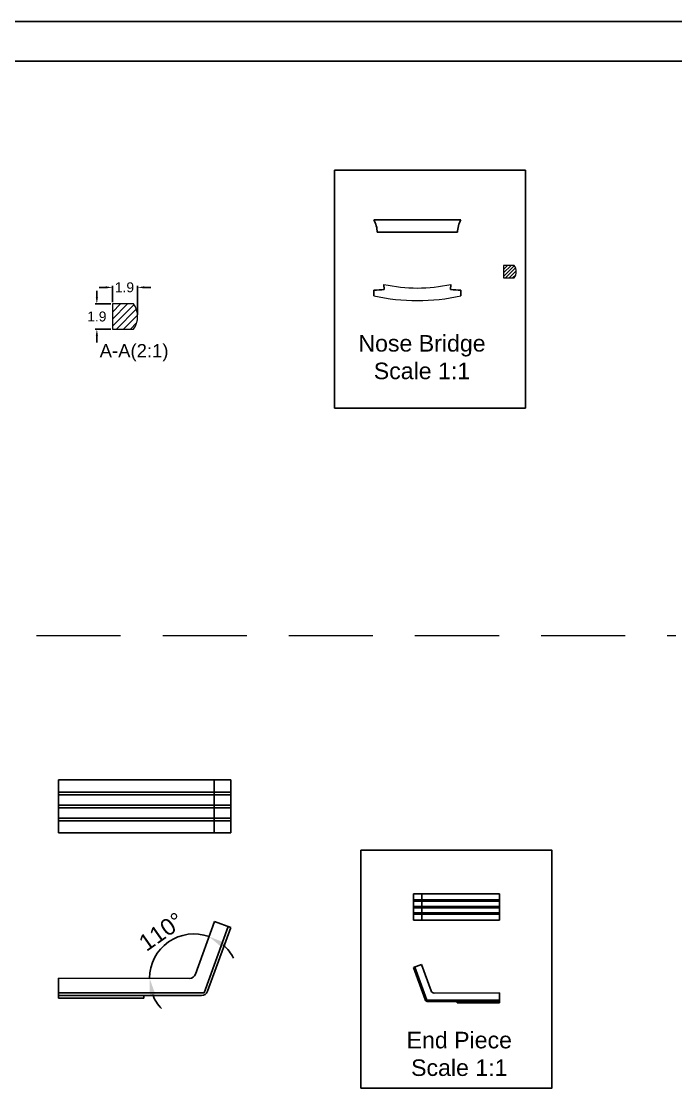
# Model space of a CAD drawing. Header units: millimetres. Extents: x 1233 to 2351, y 1180 to 1535.
# Drawn here: x 2043.9 to 2142.7, y 1373.4 to 1534.9 of the extents above; entities that cross this region are included whole.
import ezdxf

# ---------------------------------------------------------------- set-up
doc = ezdxf.new("R2010")
doc.units = ezdxf.units.MM
doc.linetypes.add('HIDDEN', pattern=[9.525, 6.35, -3.175])
for name, color, linetype in [('Dimension', 3, 'Continuous'), ('Text', 4, 'Continuous'), ('图层 1', 7, 'Continuous')]:
    doc.layers.add(name, color=color, linetype=linetype)
doc.layers.add('绘图层', color=7, linetype='Continuous', lineweight=15)
doc.styles.get("Standard").update_dxf_attribs({"font": 'arial.ttf'})
doc.styles.add('宋体', font='SimSun.ttf')
doc.dimstyles.new('ISO-25$2', dxfattribs={"dimscale": 0, "dimtxt": 1.8, "dimasz": 1.5, "dimexe": 1, "dimexo": 1, "dimgap": 1, "dimtad": 0, "dimtih": 1, "dimtoh": 1, "dimrnd": 0.0005, "dimzin": 1, "dimdsep": 46, "dimtxsty": 'Standard', "dimcen": 0, "dimclrd": 256, "dimclre": 256, "dimclrt": 256, "dimadec": 0, "dimazin": 0, "dimtfac": 1, "dimtofl": 0, "dimtmove": 0, "dimatfit": 3, "dimfxl": 1, "dimtolj": 1, "dimtzin": 0, "dimlwe": 9, "dimarcsym": 0})
doc.dimstyles.new('Standard$0', dxfattribs={"dimtxt": 2.3, "dimasz": 2, "dimexe": 1, "dimexo": 1, "dimgap": 1, "dimtad": 0, "dimtih": 1, "dimtoh": 1, "dimdec": 1, "dimzin": 0, "dimdsep": 46, "dimtxsty": 'Standard', "dimcen": 0, "dimclrd": 4, "dimclre": 4, "dimclrt": 4, "dimadec": 1, "dimazin": 0, "dimtfac": 1, "dimtdec": 1, "dimtofl": 0, "dimtmove": 0, "dimatfit": 0, "dimfxl": 1, "dimtolj": 1, "dimtzin": 0, "dimarcsym": 0})

# ---------------------------------------------------------------- blocks, each defined once
blk = doc.blocks.new('*D212')
at = {"layer": 'Defpoints', "color": 0, "transparency": 16777216}
for p in [(2057.63, 1492.24), (2055.28, 1488.44), (2057.63, 1488.44)]:
    blk.add_point(p, dxfattribs=at)
at = {"layer": 'Dimension', "color": 3, "lineweight": -2, "transparency": 16777216}
for p, q in [((2055.28, 1493.24), (2055.28, 1494.24)), ((2057.38, 1492.24), (2055.03, 1492.24)), ((2057.38, 1488.44), (2055.03, 1488.44)), ((2055.28, 1487.44), (2055.28, 1486.44))]:
    blk.add_line(p, q, dxfattribs=at)
at = {"layer": 'Dimension', "color": 3, "transparency": 16777216}
for points in [[(2055.12, 1493.24), (2055.45, 1493.24), (2055.28, 1492.24)], [(2055.12, 1487.44), (2055.45, 1487.44), (2055.28, 1488.44)]]:
    blk.add_solid(points, dxfattribs=at)
at = {"layer": 'Dimension', "transparency": 16777216, "insert": (2055.28, 1490.34), "char_height": 1.5, "attachment_point": 5}
blk.add_mtext('\\A1;1.9', dxfattribs=at)
blk = doc.blocks.new('*D213')
at = {"layer": 'Defpoints', "color": 0, "transparency": 16777216}
for p in [(2061.43, 1494.75), (2057.63, 1492.24), (2061.43, 1490.34)]:
    blk.add_point(p, dxfattribs=at)
at = {"layer": 'Dimension', "color": 3, "lineweight": -2, "transparency": 16777216}
for p, q in [((2056.63, 1494.75), (2055.63, 1494.75)), ((2057.63, 1492.49), (2057.63, 1495)), ((2061.43, 1490.59), (2061.43, 1495)), ((2062.43, 1494.75), (2063.43, 1494.75))]:
    blk.add_line(p, q, dxfattribs=at)
at = {"layer": 'Dimension', "color": 3, "transparency": 16777216}
for points in [[(2056.63, 1494.91), (2056.63, 1494.58), (2057.63, 1494.75)], [(2062.43, 1494.91), (2062.43, 1494.58), (2061.43, 1494.75)]]:
    blk.add_solid(points, dxfattribs=at)
at = {"layer": 'Dimension', "transparency": 16777216, "insert": (2059.45, 1494.75), "char_height": 1.5, "attachment_point": 5}
blk.add_mtext('\\A1;1.9', dxfattribs=at)
blk = doc.blocks.new('*D219')
at = {"layer": 'Defpoints', "color": 0, "transparency": 16777216}
for p in [(2073.05, 1398.94), (2068.02, 1396.79), (2070.19, 1391.03), (2049.5, 1390.39), (2069.25, 1390.37)]:
    blk.add_point(p, dxfattribs=at)
at = {"layer": 'Dimension', "color": 0, "lineweight": -2, "transparency": 16777216}
for start, end in [(70.1251, 179.944), (27.1764, 48.6507), (201.4184, 222.8928)]:
    blk.add_arc((2069.95, 1390.37), 6.71, start, end, dxfattribs=at)
at = {"layer": 'Dimension', "color": 0, "transparency": 16777216}
for points in [[(2074.17, 1395.04), (2074.59, 1395.76), (2072.23, 1396.68)], [(2063.29, 1387.84), (2064.11, 1387.99), (2063.24, 1390.37)]]:
    blk.add_solid(points, dxfattribs=at)
at = {"layer": 'Dimension', "color": 0, "transparency": 16777216, "insert": (2065.01, 1397.42), "char_height": 2.5, "attachment_point": 5, "rotation": 35.0346}
blk.add_mtext('110°', dxfattribs=at)

msp = doc.modelspace()

# ---------------------------------------------------------------- hatches: boundary and pattern name
at = {"lineweight": 9}
h = msp.add_hatch(dxfattribs=at)
h.set_pattern_fill('ANSI31', color=1, scale=3, style=0)
h.set_pattern_definition([(45, (837.08146, 996.88923), (-0.26516504, 0.26516504), [])])
h.paths.add_polyline_path([(2118.40582, 1497.91523, 0.274106567), (2118.14264, 1498.07123), (2116.90884, 1498.07123, 0.414213562), (2116.70884, 1497.87123), (2116.70884, 1496.37123, 0.414213562), (2116.90884, 1496.17123), (2118.14264, 1496.17123, 0.274106567), (2118.40582, 1496.32723, 0.25569065)])
h = msp.add_hatch(dxfattribs=at)
h.set_pattern_fill('ANSI31', color=6, scale=6, style=0)
h.set_pattern_definition([(45, (-501.62154, 489.8778), (-0.53033009, 0.53033009), [])])
h.paths.add_polyline_path([(2061.02718, 1491.92983, 0.274106567), (2060.50081, 1492.24183), (2058.03321, 1492.24183, 0.414213562), (2057.63321, 1491.84183), (2057.63321, 1488.84183, 0.414213562), (2058.03321, 1488.44183), (2060.50081, 1488.44183, 0.274106567), (2061.02718, 1488.75383, 0.25569065)])

# ---------------------------------------------------------------- linework, layer by layer
for p, q in [((2347.36003, 1528.92707), (1938.10453, 1528.92707)), ((2097.11673, 1493.46355), (2097.11673, 1494.30624)), ((2098.69412, 1494.4241), (2098.63094, 1495.206)), ((2108.6838, 1494.4241), (2108.74698, 1495.206)), ((2110.26119, 1493.46355), (2110.26119, 1494.30624)), ((2075.49494, 1420.35448), (2049.49525, 1420.35448)), ((2049.49525, 1412.35448), (2049.49525, 1420.35448)), ((2073.01966, 1412.35448), (2073.01966, 1420.35448)), ((2075.49494, 1420.35448), (2075.49494, 1412.35448)), ((2049.49525, 1418.49575), (2075.50801, 1418.49575)), ((2049.49525, 1418.09575), (2075.50801, 1418.09575)), ((2049.49525, 1416.53951), (2075.49494, 1416.53951)), ((2049.49525, 1416.13951), (2075.49494, 1416.13951)), ((2049.49525, 1414.58328), (2075.50801, 1414.58328)), ((2049.49525, 1414.18328), (2075.50801, 1414.18328)), ((2075.49494, 1412.35448), (2049.49525, 1412.35448)), ((2116.11017, 1402.21803), (2103.10379, 1402.21803)), ((2116.11017, 1402.01803), (2103.10379, 1402.01803)), ((2103.11033, 1403.14739), (2103.11033, 1399.14739)), ((2103.11033, 1403.14739), (2116.11017, 1403.14739)), ((2104.34796, 1399.14739), (2104.34796, 1403.14739)), ((2116.11017, 1399.14739), (2116.11017, 1403.14739)), ((2116.11017, 1401.23991), (2103.11033, 1401.23991)), ((2116.11017, 1401.03991), (2103.11033, 1401.03991)), ((2073.0498, 1398.94381), (2070.1876, 1391.02624)), ((2075.49494, 1398.0599), (2073.0498, 1398.94381)), ((2116.11017, 1400.2618), (2103.10379, 1400.2618)), ((2116.11017, 1400.0618), (2103.10379, 1400.0618)), ((2103.11033, 1399.14739), (2116.11017, 1399.14739)), ((2075.11876, 1398.19588), (2071.49217, 1388.16381)), ((2075.49494, 1398.0599), (2072.01173, 1388.42446)), ((2103.11033, 1392.0001), (2104.33289, 1392.44206)), ((2104.33289, 1392.44206), (2105.76399, 1388.48328)), ((2103.11033, 1392.0001), (2104.85193, 1387.18238)), ((2103.29841, 1392.0681), (2105.11171, 1387.05206)), ((2049.49525, 1390.38551), (2069.24619, 1390.36621)), ((2049.49525, 1387.38579), (2049.49525, 1390.38551)), ((2049.49525, 1388.18531), (2071.49217, 1388.16381)), ((2049.5096, 1387.7855), (2071.07032, 1387.76442)), ((2062.3677, 1387.38554), (2062.3677, 1387.77293)), ((2116.11017, 1388.16291), (2106.2347, 1388.15326)), ((2116.11017, 1386.66305), (2116.11017, 1388.16291)), ((2049.5096, 1387.38554), (2062.3677, 1387.38554)), ((2116.11017, 1387.06281), (2105.11171, 1387.05206)), ((2116.10299, 1386.8629), (2105.32264, 1386.85237)), ((2109.67394, 1386.66292), (2109.67394, 1386.85662)), ((2116.10299, 1386.66292), (2109.67394, 1386.66292))]:
    msp.add_line(p, q)
for p, q in [((2118.30884, 1498.07123), (2116.70884, 1498.07123)), ((2116.70884, 1498.07123), (2116.70884, 1496.17123)), ((2116.70884, 1496.17123), (2118.30884, 1496.17123)), ((2060.83321, 1492.24183), (2057.63321, 1492.24183)), ((2057.63321, 1492.24183), (2057.63321, 1488.44183)), ((2057.63321, 1488.44183), (2060.83321, 1488.44183))]:
    msp.add_line(p, q, dxfattribs=at)
at = {"color": 1, "linetype": 'HIDDEN', "lineweight": 9, "ltscale": 2}
msp.add_line((1950.92215, 1442.15708), (2142.73228, 1442.15708), dxfattribs=at)
for points in [[(2351.39807, 1237.92707), (2351.39807, 1534.92707), (1931.39807, 1534.92707), (1931.39807, 1237.92707)], [(2091.17186, 1512.44361), (2120.00981, 1512.44361), (2120.00981, 1476.52464), (2091.17186, 1476.52464)], [(2095.15709, 1409.72569), (2123.99503, 1409.72569), (2123.99503, 1373.80671), (2095.15709, 1373.80671)]]:
    msp.add_lwpolyline(points, close=True)
at = {"lineweight": 9}
for centre, radius, start, end in [((2116.95468, 1497.12123), 1.65417, 324.9488633, 35.0511367), ((2103.68896, 1517.82392), 23.17658, 257.3944082, 282.6055918), ((2103.68896, 1523.2604), 30.51306, 257.561546, 282.438454), ((2058.12488, 1490.34183), 3.30833, 324.9488633, 35.0511367)]:
    msp.add_arc(centre, radius, start, end, dxfattribs=at)
at = {"ltscale": 1000}
for centre, start, end in [((2088.16692, 1624.69946), 273.9264573, 274.6198809), ((2119.211, 1624.69946), 265.3801191, 266.0735427)]:
    msp.add_arc(centre, 130.7, start, end, dxfattribs=at)
for centre, radius, start, end in [((2069.24717, 1391.36621), 1, 269.9440082, 340.1251192), ((2071.07129, 1388.76442), 1, 269.9440082, 340.1251192), ((2106.23421, 1388.65326), 0.5, 199.8748808, 270.0559918), ((2105.32215, 1387.35237), 0.5, 199.8748808, 270.0559918)]:
    msp.add_arc(centre, radius, start, end)
at = {"layer": '图层 1'}
for p, q in [((2097.11673, 1504.96412), (2110.26119, 1504.96412)), ((2109.75366, 1503.06412), (2097.62427, 1503.06412))]:
    msp.add_line(p, q, dxfattribs=at)
for centre, start, end in [((2093.42431, 1502.96), 1.4201294, 28.4916516), ((2113.95361, 1502.96), 151.5083484, 178.5798706)]:
    msp.add_arc(centre, 4.20124, start, end, dxfattribs=at)

# ---------------------------------------------------------------- texts
at = {"layer": 'Text', "linetype": 'ByBlock', "lineweight": 9, "insert": (2060.90359, 1484.87647), "char_height": 2, "width": 19.8141978, "attachment_point": 5, "style": '宋体'}
msp.add_mtext('{\\f@Arial Unicode MS|b0|i0|c0|p34;A-A(2:1)}', dxfattribs=at)
at = {"layer": 'Text', "insert": (2110.01623, 1378.94578), "char_height": 2.5, "width": 108.5908911, "attachment_point": 5}
msp.add_mtext('\\pxqc;End Piece\\P\\pq*;Scale 1:1', dxfattribs=at)
at = {"layer": '绘图层', "color": 4, "linetype": 'ByBlock', "lineweight": 9, "insert": (2104.38302, 1484.19757), "char_height": 2.5, "width": 31.5629841, "attachment_point": 5, "style": '宋体'}
msp.add_mtext('{\\fArial|b0|i0|c0|p34;Nose Bridge\\PScale 1:1}', dxfattribs=at)

# ---------------------------------------------------------------- dimensions: what is measured, and where the dimension line sits
at = {"layer": 'Dimension'}
dim = msp.add_linear_dim(base=(2061.43321, 1494.74647), p1=(2057.63321, 1492.24183), p2=(2061.43321, 1490.34183), dimstyle='Standard$0', override={"dimtxt": 1.5, "dimasz": 1, "dimexe": 0.25, "dimexo": 0.25, "dimgap": 0.25, "dimlfac": 0.5, "dimclrd": 3, "dimclre": 3, "dimclrt": 256, "dimadec": 0, "dimtdec": 2, "dimatfit": 3}, dxfattribs=at)
dim.commit()
dim.dimension.update_dxf_attribs({"geometry": '*D213', "text_midpoint": (2059.4488, 1494.74647), "dimtype": 160})
dim = msp.add_linear_dim(base=(2055.28208, 1488.44183), p1=(2057.63321, 1492.24183), p2=(2057.63321, 1488.44183), angle=90, dimstyle='Standard$0', override={"dimtxt": 1.5, "dimasz": 1, "dimexe": 0.25, "dimexo": 0.25, "dimgap": 0.25, "dimlfac": 0.5, "dimclrd": 3, "dimclre": 3, "dimclrt": 256, "dimadec": 0, "dimtdec": 2, "dimatfit": 3}, dxfattribs=at)
dim.commit()
dim.dimension.update_dxf_attribs({"geometry": '*D212', "text_midpoint": (2055.28208, 1490.34183), "dimtype": 160})
dim = msp.add_angular_dim_2l(base=(2068.0172, 1396.79093), line1=((2073.0498, 1398.94381), (2070.1876, 1391.02624)), line2=((2049.49525, 1390.38551), (2069.24619, 1390.36621)), dimstyle='ISO-25$2', override={"dimscale": 1, "dimtxt": 2.5, "dimasz": 2.5, "dimexe": 1.25, "dimexo": 0.625, "dimgap": 0.625, "dimtad": 1, "dimtih": 0, "dimtoh": 0, "dimdec": 0, "dimrnd": 0, "dimzin": 8, "dimcen": 2.5, "dimclrd": 0, "dimclre": 0, "dimclrt": 0, "dimtp": 0.2, "dimtm": 0.2, "dimtofl": 1, "dimtolj": 0, "dimtzin": 8, "dimlwe": 65534}, dxfattribs=at)
dim.commit()
dim.dimension.update_dxf_attribs({"geometry": '*D219', "text_midpoint": (2065.0055, 1397.41617)})

doc.saveas('drawing.dxf')
